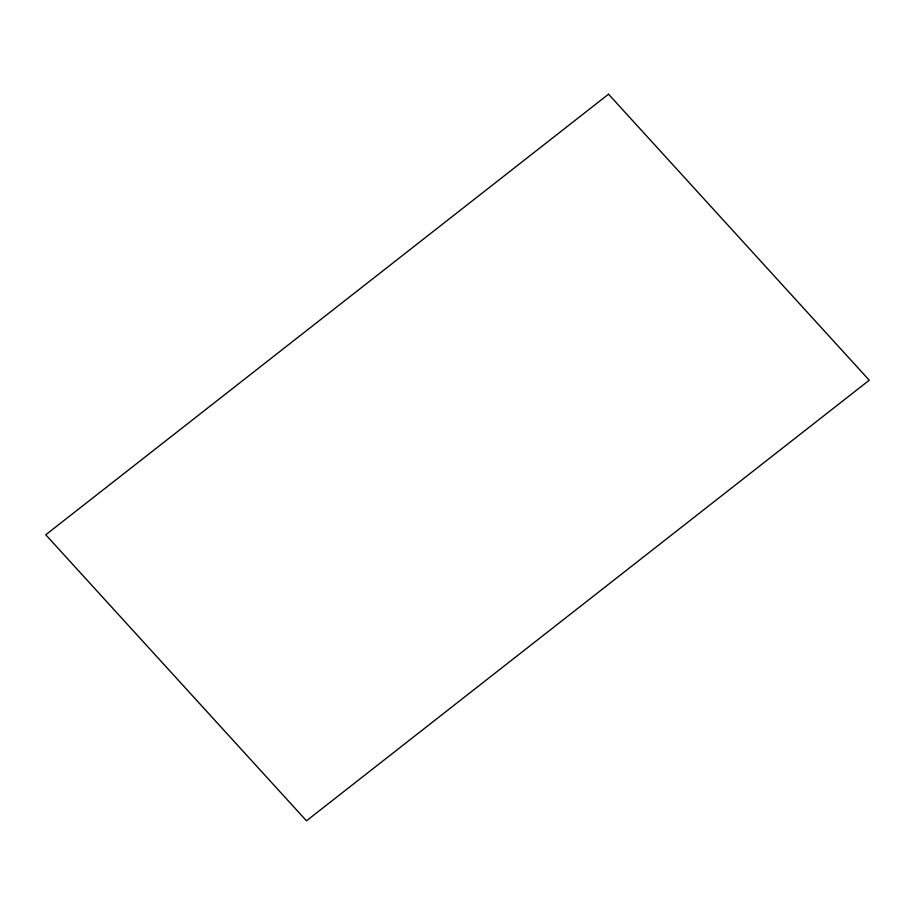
<?xml version="1.0" encoding="UTF-8"?>
<svg xmlns="http://www.w3.org/2000/svg" width="915" height="915" viewBox="0 0 915 915"><rect width="100%" height="100%" fill="white"/><g stroke="black" fill="none" stroke-linecap="round" stroke-linejoin="round"><path stroke-width="1.37" d="M608.532 94.199L45.75 534.783L306.468 820.801L869.25 380.217L608.532 94.199"/></g></svg>
